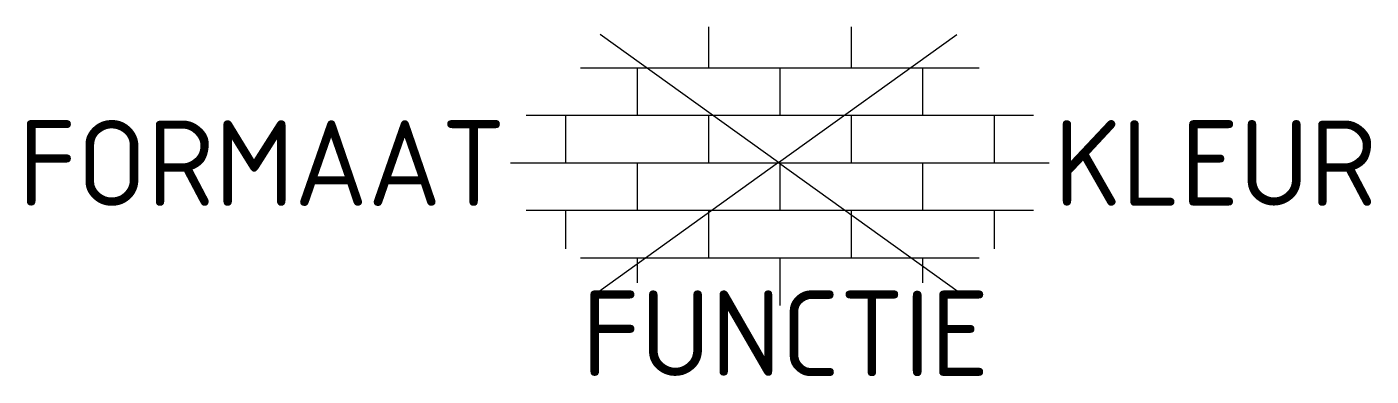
# Model space of a CAD drawing. Extents: x -15.8 to 12.4, y -4.5 to 2.9.
import ezdxf
from ezdxf.enums import TextEntityAlignment as Align

# ---------------------------------------------------------------- set-up
doc = ezdxf.new("R2010")
doc.units = 0
doc.styles.add('NLCS-ISO', font='NLCS-ISO.ttf')

msp = doc.modelspace()

# ---------------------------------------------------------------- linework, layer by layer
for p, q in [((-1.5, 2.866), (-1.5, 2)), ((1.5, 2.866), (1.5, 2)), ((4.186, 2), (-4.186, 2)), ((-3, 2), (-3, 1)), ((0, 2), (0, 1)), ((3, 2), (3, 1)), ((5.328, 1), (-5.328, 1)), ((-4.5, 1), (-4.5, 0)), ((-1.5, 1), (-1.5, 0)), ((1.5, 1), (1.5, 0)), ((4.5, 1), (4.5, 0)), ((0, 0), (0, -1)), ((5.658, 0), (-5.658, 0)), ((-3, 0), (-3, -1)), ((3, 0), (3, -1)), ((5.328, -1), (-5.328, -1)), ((-4.5, -1), (-4.5, -1.802)), ((-1.5, -1), (-1.5, -2)), ((1.5, -1), (1.5, -2)), ((4.5, -1), (4.5, -1.802)), ((4.186, -2), (-4.186, -2)), ((-3, -2), (-3, -2.521)), ((0, -2), (0, -3)), ((3, -2), (3, -2.521))]:
    msp.add_line(p, q)
at = {"ltscale": 0.1}
for q in [(-3.772, 2.706), (3.719, 2.706), (-3.798, -2.705), (3.744, -2.705)]:
    msp.add_line((-0.027, 0.01), q, dxfattribs=at)

# ---------------------------------------------------------------- texts
at = {"style": 'NLCS-ISO'}
msp.add_attdef('FORMAAT', text='20x60', height=1.8, dxfattribs=at).set_placement((-5.758, 0), align=Align.MIDDLE_RIGHT)
msp.add_attdef('KLEUR', text='G', height=1.8, dxfattribs=at).set_placement((5.758, 0), align=Align.MIDDLE_LEFT)
at = {"style": 'NLCS-ISO', "flags": 1}
msp.add_attdef('FUNCTIE', text='', height=1.8, dxfattribs=at).set_placement((0.116, -3.585), align=Align.MIDDLE_CENTER)

doc.saveas('drawing.dxf')
